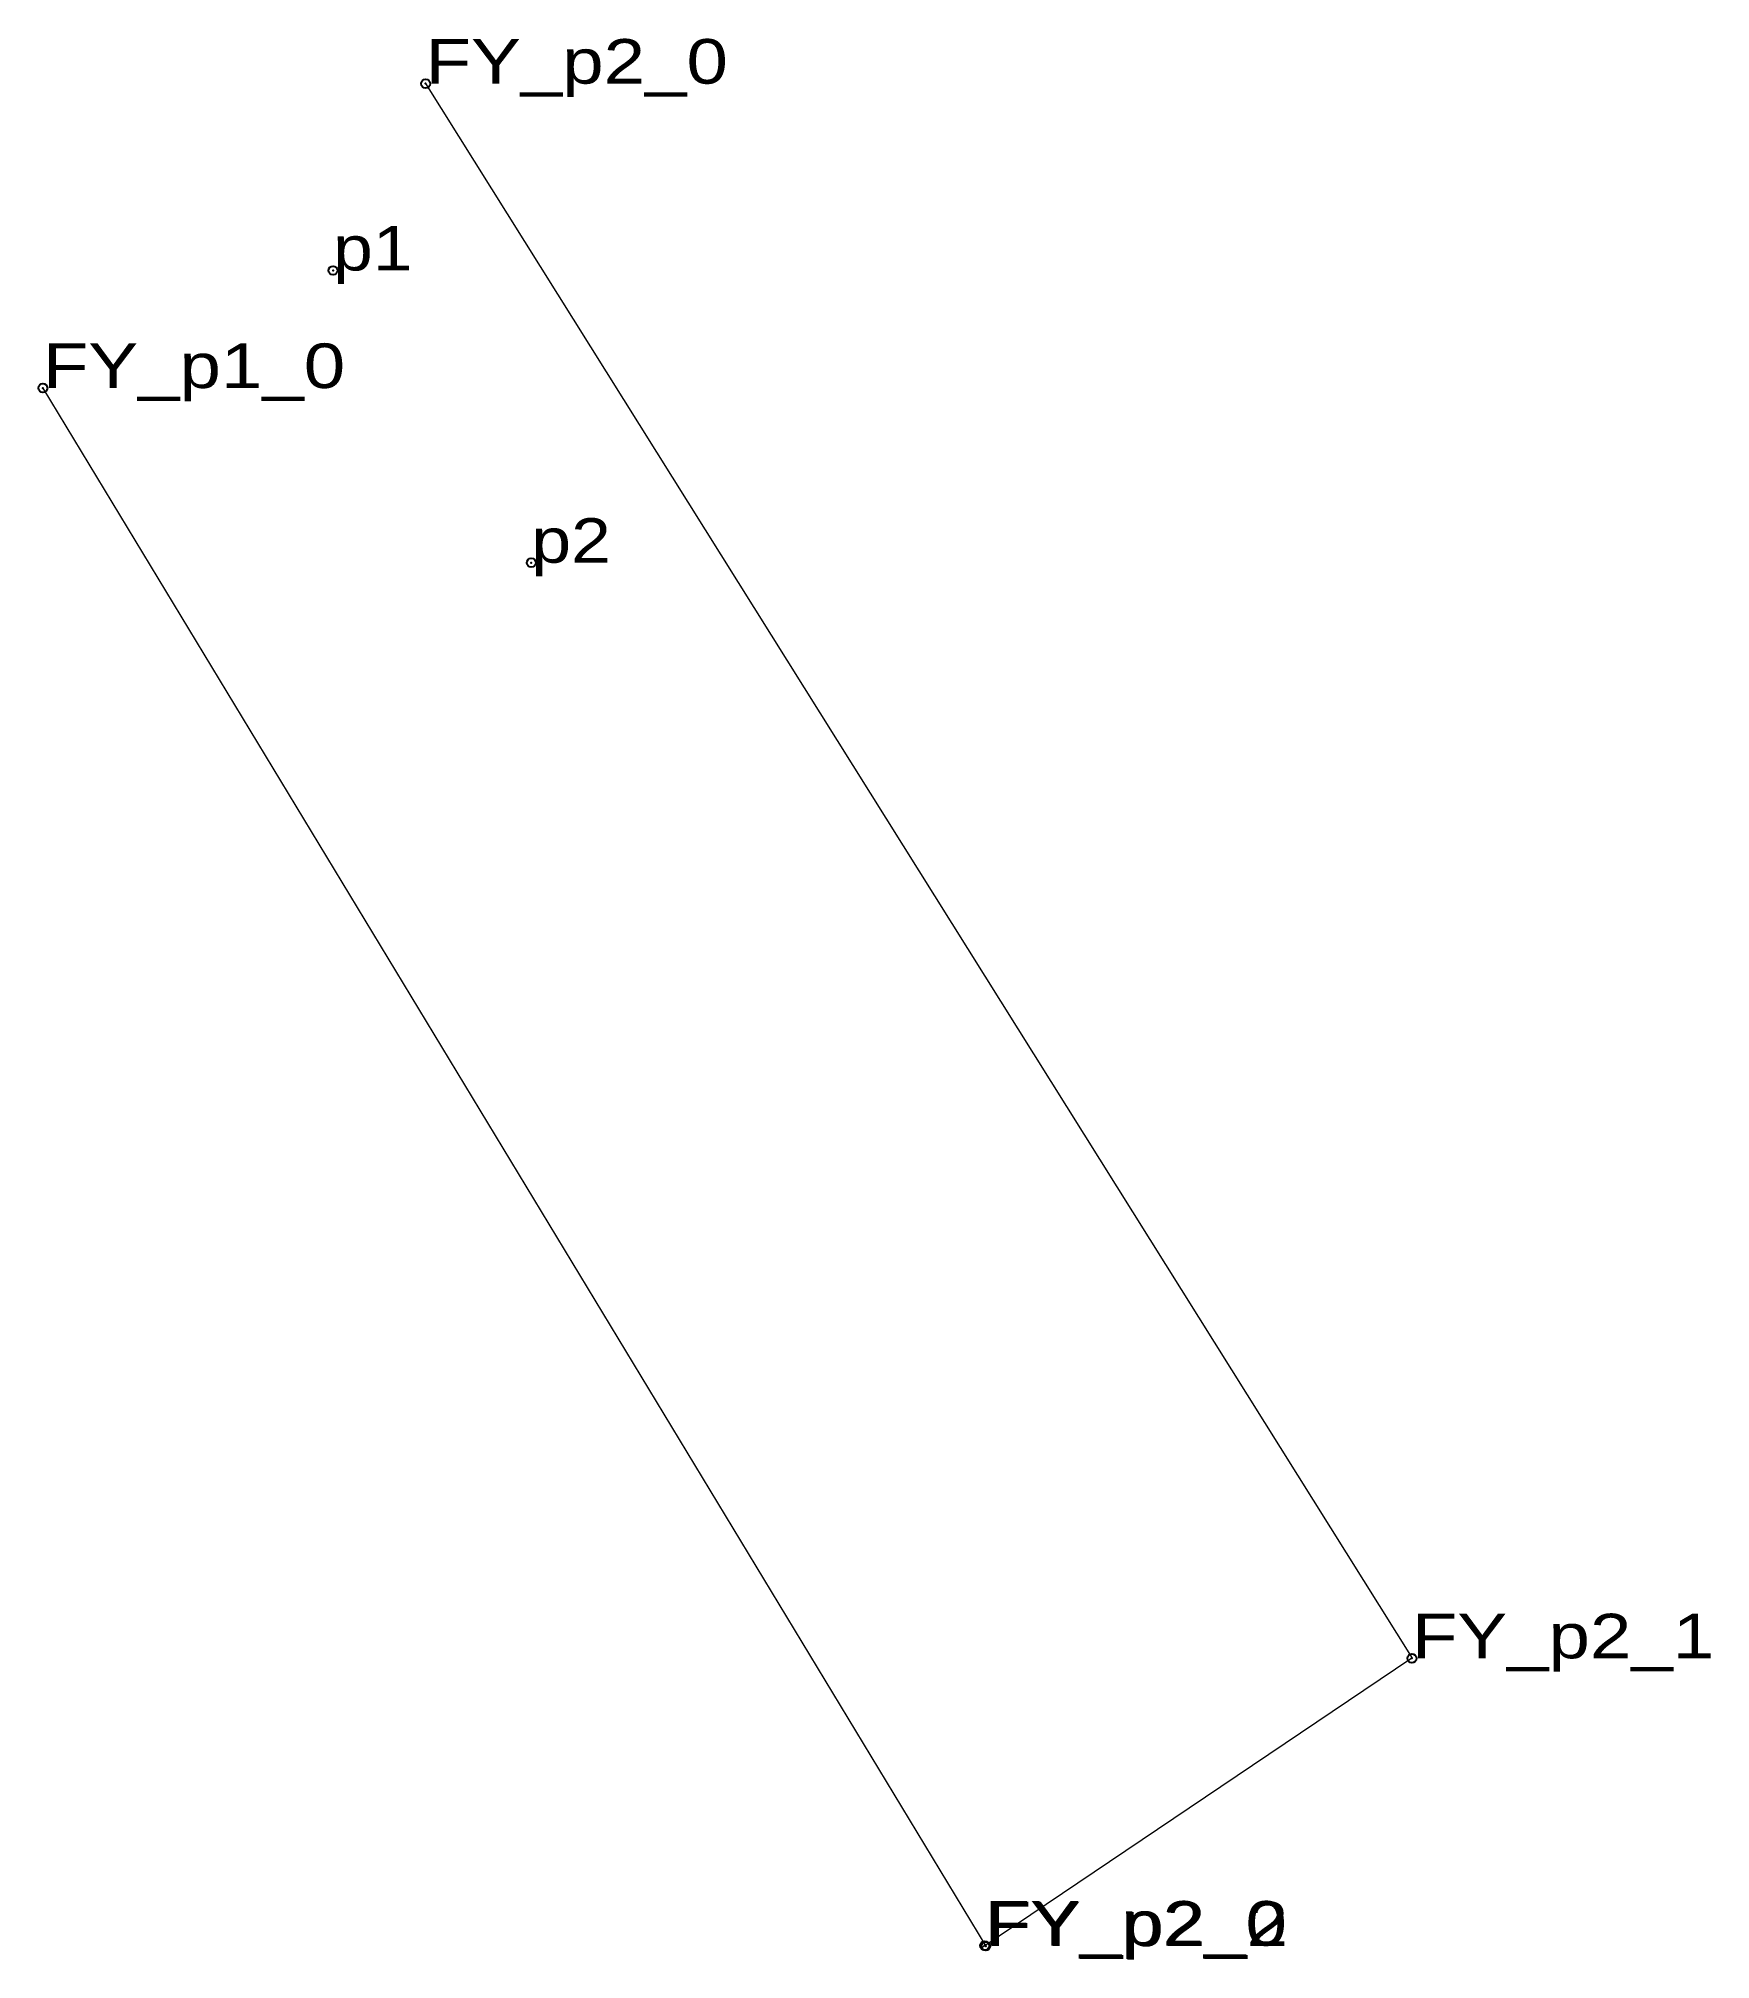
# Model space of a CAD drawing. Header units: metres. Extents: x 536189 to 548073, y 1836582 to 1837621.
# Drawn here: x 536519.5 to 536587.1, y 1836581.7 to 1836659.3 of the extents above; entities outside this region: 2.
import ezdxf

# ---------------------------------------------------------------- set-up
doc = ezdxf.new("R2010")
doc.units = ezdxf.units.M
doc.header["$LTSCALE"] = 0.72
doc.header["$PDMODE"] = 32
doc.header["$PDSIZE"] = 0.36
doc.layers.add('12', color=7, linetype='Continuous')
doc.layers.add('7', color=7, linetype='Continuous')
doc.layers.add('8', color=7, linetype='Continuous', lineweight=13)

msp = doc.modelspace()

# ---------------------------------------------------------------- linework, layer by layer
at = {"layer": '7'}
for p in [(536191.28, 1837618.79), (536535.16, 1836657.46), (536531.42, 1836649.91), (536519.7, 1836645.16), (536539.43, 1836638.1), (536575, 1836593.83), (536557.74, 1836582.22), (536557.79, 1836582.2)]:
    msp.add_point(p, dxfattribs=at)
at = {"layer": '8'}
for p, q in [((536535.16, 1836657.46), (536575.01, 1836593.83)), ((536519.7, 1836645.16), (536557.79, 1836582.2)), ((536575, 1836593.83), (536557.67, 1836582.16))]:
    msp.add_line(p, q, dxfattribs=at)

# ---------------------------------------------------------------- texts
at = {"layer": '12'}
for s, width, p in [('p4', 1.2, (536191.28, 1837618.79)), ('FY_p2_0', 1.25, (536535.16, 1836657.46)), ('p1', 1.2, (536531.42, 1836649.91)), ('FY_p1_0', 1.25, (536519.7, 1836645.16)), ('p2', 1.2, (536539.43, 1836638.1)), ('FY_p2_1', 1.25, (536575, 1836593.83)), ('FY_p2_0', 1.25, (536557.74, 1836582.22)), ('FY_p2_2', 1.25, (536557.79, 1836582.2))]:
    msp.add_text(s, height=1.8, dxfattribs=dict(at, width=width)).set_placement(p)

doc.saveas('drawing.dxf')
